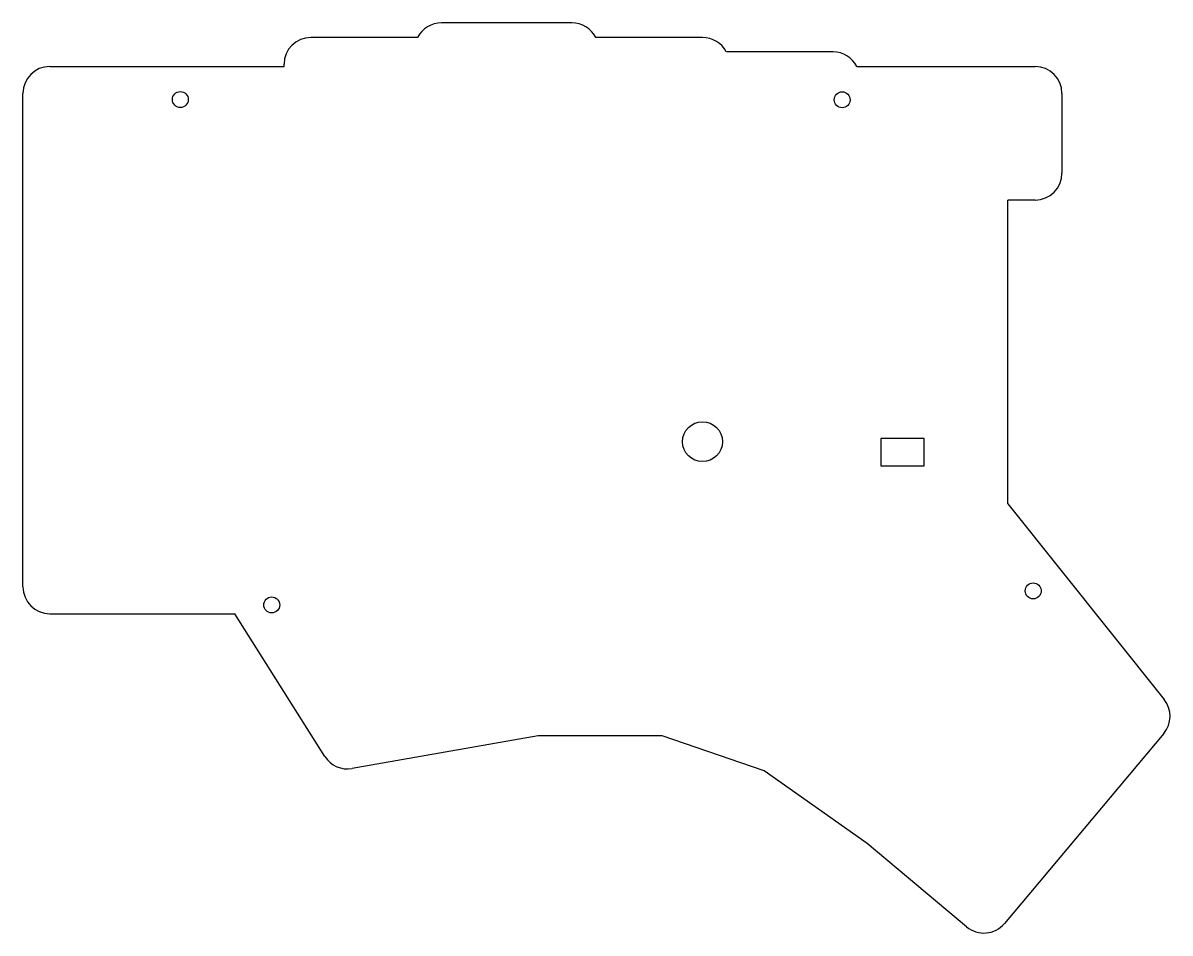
# Model space of a CAD drawing. Header units: millimetres. Extents: x 87 to 245, y -156 to -31.
import ezdxf

# ---------------------------------------------------------------- set-up
doc = ezdxf.new("R2010")
doc.units = ezdxf.units.MM

msp = doc.modelspace()

# ---------------------------------------------------------------- linework, layer by layer
for p, q in [((163, -30.8), (145, -30.8)), ((141.71, -32.8), (127, -32.8)), ((181, -32.8), (166.29, -32.8)), ((199, -34.8), (184.29, -34.8)), ((91, -36.8), (123.3, -36.8)), ((123.3, -36.8), (123.3, -36.5)), ((202.29, -36.8), (226.87, -36.8)), ((87.3, -108.5), (87.3, -40.5)), ((230.57, -40.5), (230.57, -51.51)), ((226.87, -55.21), (223.1, -55.21)), ((223.1, -97.05), (223.1, -55.21)), ((211.57, -88.05), (205.57, -88.05)), ((205.57, -88.05), (205.57, -91.85)), ((211.57, -91.85), (211.57, -88.05)), ((205.57, -91.85), (211.57, -91.85)), ((223.1, -97.05), (244.66, -124.01)), ((91, -112.2), (116.51, -112.2)), ((128.94, -131.87), (116.51, -112.2)), ((158.34, -129.03), (132.71, -133.54)), ((175.45, -129.03), (158.34, -129.03)), ((189.5, -133.85), (175.45, -129.03)), ((244.61, -128.7), (222.63, -154.89)), ((203.72, -143.85), (189.5, -133.85)), ((217.42, -155.34), (203.72, -143.85))]:
    msp.add_line(p, q)
for centre, radius in [((109, -41.35), 1.1), ((200.26, -41.39), 1.1), ((181, -88.5), 2.75), ((226.6, -109.06), 1.1), ((121.6, -111), 1.1)]:
    msp.add_circle(centre, radius)
for centre, start, end in [((145, -34.5), 90, 152.6478), ((163, -34.5), 27.3522, 90), ((127, -36.5), 90, 180), ((181, -36.5), 27.3522, 90), ((199, -38.5), 27.3522, 90), ((91, -40.5), 90, 180), ((226.87, -40.5), 0, 90), ((226.87, -51.51), 270, 360), ((91, -108.5), 180, 270), ((241.77, -126.33), 320, 398.6485), ((132.07, -129.9), 212.2808, 279.9749), ((219.8, -152.51), 230, 320)]:
    msp.add_arc(centre, 3.7, start, end)

doc.saveas('drawing.dxf')
